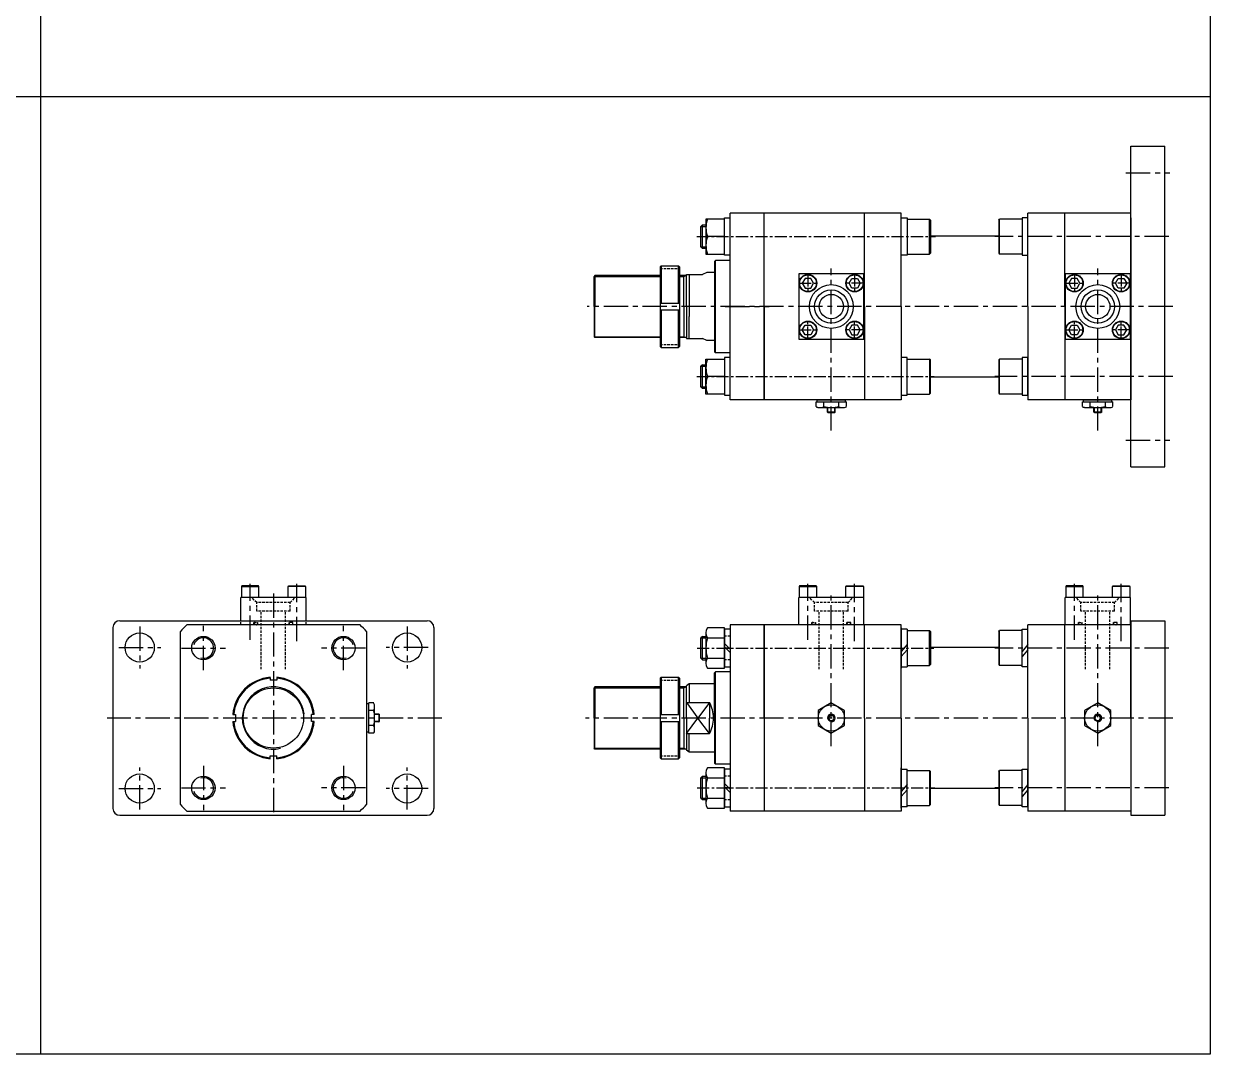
# Model space of a CAD drawing. Extents: x -819 to 9283, y 0 to 5329.
# Drawn here: x 4365 to 5585, y 3208 to 4268 of the extents above; entities that cross this region are included whole.
import ezdxf

# ---------------------------------------------------------------- set-up
doc = ezdxf.new("R2010")
doc.units = 0
doc.header["$LTSCALE"] = 10
doc.header["$MEASUREMENT"] = 0
for name, pattern in [('CENTER', [2, 1.25, -0.25, 0.25, -0.25]), ('CENTERX2', [4, 2.5, -0.5, 0.5, -0.5]), ('HIDDEN', [0.375, 0.25, -0.125])]:
    doc.linetypes.add(name, pattern=pattern)
doc.layers.get('0').update_dxf_attribs({"linetype": 'CONTINUOUS'})
doc.layers.get('DEFPOINTS').update_dxf_attribs({"linetype": 'CONTINUOUS'})
for name, color, linetype in [('CEN', 1, 'CENTERX2'), ('CENTER', 1, 'CENTER'), ('DIM', 2, 'CONTINUOUS'), ('HIDDEN', 2, 'HIDDEN'), ('ML', 7, 'CONTINUOUS')]:
    doc.layers.add(name, color=color, linetype=linetype)

msp = doc.modelspace()

# ---------------------------------------------------------------- linework, layer by layer
for p, q in [((4382.3, 5328.6), (4382.3, 3208.2)), ((5585.1, 5328.6), (5585.1, 3208.2)), ((5585.1, 4193.4), (0, 4193.4)), ((5075.4, 4024), (5075.4, 3931)), ((4654.8, 3689.5), (4636.8, 3689.5)), ((4637.2, 3690.2), (4654.4, 3690.2)), ((4654.4, 3690.2), (4654.8, 3689.5)), ((4654.8, 3689.5), (4654.8, 3678.2)), ((5585.1, 3208.2), (0, 3208.2))]:
    msp.add_line(p, q)
at = {"color": 7, "linetype": 'Continuous'}
for p, q in [((5180.8, 3879.5), (5180.8, 3881.5)), ((5180.8, 3881.5), (5210, 3881.5)), ((5210, 3879.5), (5210, 3881.5)), ((5454.8, 3879.5), (5454.8, 3881.5)), ((5454.8, 3881.5), (5484, 3881.5)), ((5484, 3879.5), (5484, 3881.5)), ((5179.8, 3874.5), (5179.8, 3879.5)), ((5179.8, 3879.5), (5186.1, 3879.5)), ((5183, 3873.5), (5207.8, 3873.5)), ((5186.1, 3879.5), (5211, 3879.5)), ((5187.6, 3874.5), (5187.6, 3879.5)), ((5191.4, 3873.8), (5191.4, 3873.8)), ((5191.4, 3869), (5191.4, 3873.5)), ((5191.4, 3869), (5191.9, 3868.5)), ((5199.4, 3869), (5191.4, 3869)), ((5191.9, 3868.5), (5198.9, 3868.5)), ((5199.4, 3869), (5198.9, 3868.5)), ((5199.4, 3869), (5199.4, 3873.5)), ((5203.2, 3874.5), (5203.2, 3879.5)), ((5211, 3874.5), (5211, 3879.5)), ((5453.8, 3874.5), (5453.8, 3879.5)), ((5453.8, 3879.5), (5460.1, 3879.5)), ((5457, 3873.5), (5481.8, 3873.5)), ((5460.1, 3879.5), (5485, 3879.5)), ((5461.6, 3874.5), (5461.6, 3879.5)), ((5465.4, 3873.8), (5465.4, 3873.8)), ((5465.4, 3869), (5465.4, 3873.5)), ((5465.4, 3869), (5465.9, 3868.5)), ((5473.4, 3869), (5465.4, 3869)), ((5465.9, 3868.5), (5472.9, 3868.5)), ((5473.4, 3869), (5472.9, 3868.5)), ((5473.4, 3869), (5473.4, 3873.5)), ((5477.2, 3874.5), (5477.2, 3879.5)), ((5485, 3874.5), (5485, 3879.5)), ((4717.8, 3539.6), (4717.8, 3568.8)), ((4719.8, 3568.8), (4717.8, 3568.8)), ((4724.9, 3569.8), (4719.8, 3569.8)), ((4719.8, 3544.9), (4719.8, 3569.8)), ((4725.8, 3541.8), (4725.8, 3566.6)), ((4724.9, 3562), (4719.8, 3562)), ((4730.3, 3558.2), (4725.8, 3558.2)), ((4730.3, 3558.2), (4730.8, 3557.7)), ((4730.3, 3558.2), (4730.3, 3550.2)), ((4730.3, 3550.2), (4730.8, 3550.7)), ((4730.8, 3550.7), (4730.8, 3557.7)), ((4719.8, 3539.6), (4717.8, 3539.6)), ((4724.9, 3546.4), (4719.8, 3546.4)), ((4719.8, 3538.6), (4719.8, 3544.9)), ((4724.9, 3538.6), (4719.8, 3538.6)), ((4725.6, 3550.2), (4725.6, 3550.2)), ((4730.3, 3550.2), (4725.8, 3550.2))]:
    msp.add_line(p, q, dxfattribs=at)
for points in [[(5181.9, 3546.4), (5195.4, 3538.6), (5208.9, 3546.4), (5208.9, 3562), (5195.4, 3569.8), (5181.9, 3562)], [(5455.9, 3546.4), (5469.4, 3538.6), (5482.9, 3546.4), (5482.9, 3562), (5469.4, 3569.8), (5455.9, 3562)], [(5193.9, 3556.7), (5192.5, 3554.2), (5193.9, 3551.7), (5196.8, 3551.7), (5198.3, 3554.2), (5196.8, 3556.7)], [(5467.9, 3556.7), (5466.5, 3554.2), (5467.9, 3551.7), (5470.8, 3551.7), (5472.3, 3554.2), (5470.8, 3556.7)]]:
    msp.add_lwpolyline(points, close=True, dxfattribs=at)
for centre, radius in [((5195.4, 3554.2), 13.5), ((5469.4, 3554.2), 13.5), ((5195.4, 3554.2), 3.5), ((5469.4, 3554.2), 3.5)]:
    msp.add_circle(centre, radius, dxfattribs=at)
for centre, radius, start, end in [((5183, 3879.2), 5.62, 235.6158, 270), ((5183.7, 3881.7), 8.22, 241.7006, 298.2994), ((5195.4, 3904.9), 31.3, 255.6172, 270.0141), ((5195.4, 3904.9), 31.3, 269.9859, 284.3828), ((5207.1, 3881.7), 8.22, 241.7006, 298.2994), ((5457, 3879.2), 5.62, 235.6158, 270), ((5457.7, 3881.7), 8.22, 241.7006, 298.2994), ((5469.4, 3904.9), 31.3, 255.6172, 270.0141), ((5469.4, 3904.9), 31.3, 269.9859, 284.3828), ((5481.1, 3881.7), 8.22, 241.7006, 298.2994), ((4717.6, 3565.9), 8.22, 331.7006, 28.2994), ((4694.5, 3554.2), 31.3, 359.9859, 14.3828), ((4694.5, 3554.2), 31.3, 345.6172, 0.0141), ((4717.6, 3542.5), 8.22, 331.7006, 28.2994), ((4720.2, 3541.8), 5.62, 325.6158, 0)]:
    msp.add_arc(centre, radius, start, end, dxfattribs=at)
at = {"layer": 'CEN'}
for p, q in [((5498.4, 4115), (5543.4, 4115)), ((5542.4, 4049.5), (5363.5, 4049.5)), ((5195.4, 3849.8), (5195.4, 4016.6)), ((5469.4, 3849.8), (5469.4, 4016.6)), ((5546.4, 3977.5), (4944.5, 3977.5)), ((5086.4, 3977.5), (5131.4, 3977.5)), ((5546.4, 3905.5), (5363.5, 3905.5)), ((5498.4, 3840), (5543.4, 3840)), ((4597.8, 3634.6), (4597.8, 3692.2)), ((4645.8, 3633.2), (4645.8, 3692.2)), ((5171.4, 3634.6), (5171.4, 3692.2)), ((5219.4, 3633.2), (5219.4, 3692.2)), ((5445.4, 3634.6), (5445.4, 3692.2)), ((5493.4, 3633.2), (5493.4, 3692.2)), ((4621.8, 3682.3), (4621.8, 3453.7)), ((5195.4, 3525.2), (5195.4, 3680.1)), ((5469.4, 3525.2), (5469.4, 3681.5)), ((4484.3, 3648.4), (4484.3, 3605)), ((4549.8, 3603.5), (4549.8, 3648.9)), ((4693.8, 3603.5), (4693.8, 3648.9)), ((4759.3, 3648.4), (4759.3, 3605)), ((4462.7, 3626.7), (4506, 3626.7)), ((4527.1, 3626.2), (4572.6, 3626.2)), ((4716.6, 3626.2), (4671.1, 3626.2)), ((4781, 3626.7), (4737.7, 3626.7)), ((5542.4, 3626.2), (5363.5, 3626.2)), ((4795.1, 3554.2), (4450.7, 3554.2)), ((5546.4, 3554.2), (4942.7, 3554.2)), ((4484.3, 3460), (4484.3, 3503.4)), ((4549.8, 3504.9), (4549.8, 3459.5)), ((4693.8, 3504.9), (4693.8, 3459.5)), ((4759.3, 3460), (4759.3, 3503.4)), ((4462.7, 3481.7), (4506, 3481.7)), ((4527.1, 3482.2), (4572.6, 3482.2)), ((4716.6, 3482.2), (4671.1, 3482.2)), ((4781, 3481.7), (4737.7, 3481.7)), ((5542.4, 3482.2), (5363.5, 3482.2))]:
    msp.add_line(p, q, dxfattribs=at)
at = {"layer": 'CENTER'}
for p, q in [((5057.3, 4049.5), (5302.4, 4049.5)), ((5171.4, 4010.6), (5171.4, 3992.4)), ((5219.4, 4010.6), (5219.4, 3992.4)), ((5445.4, 4010.6), (5445.4, 3992.4)), ((5493.4, 4010.6), (5493.4, 3992.4)), ((5162.3, 4001.5), (5180.5, 4001.5)), ((5228.5, 4001.5), (5210.3, 4001.5)), ((5436.3, 4001.5), (5454.5, 4001.5)), ((5502.5, 4001.5), (5484.3, 4001.5)), ((5162.3, 3953.5), (5180.5, 3953.5)), ((5171.4, 3944.4), (5171.4, 3962.6)), ((5228.5, 3953.5), (5210.3, 3953.5)), ((5219.4, 3944.4), (5219.4, 3962.6)), ((5436.3, 3953.5), (5454.5, 3953.5)), ((5445.4, 3944.4), (5445.4, 3962.6)), ((5502.5, 3953.5), (5484.3, 3953.5)), ((5493.4, 3944.4), (5493.4, 3962.6)), ((5057.3, 3905.5), (5301.1, 3905.5)), ((5057.4, 3626.2), (5300.7, 3626.2)), ((5091.5, 3626.2), (5085.4, 3626.2)), ((5057.4, 3482.2), (5301.7, 3482.2)), ((5091.5, 3482.2), (5085.4, 3482.2))]:
    msp.add_line(p, q, dxfattribs=at)
at = {"layer": 'DEFPOINTS', "color": 0, "linetype": 'ByBlock'}
msp.add_point((5046.4, 3521.2), dxfattribs=at)
at = {"layer": 'DIM'}
for p, q in [((5061.4, 3636.7), (5066.5, 3636.7)), ((5061.4, 3615.7), (5066.5, 3615.7)), ((4951.4, 3585.2), (5019.3, 3585.2)), ((5039.3, 3585.2), (5043.9, 3585.2)), ((5043.9, 3585.2), (5045.7, 3586.2)), ((5046.4, 3570.2), (5058.2, 3554.2)), ((5070.1, 3570.2), (5058.2, 3554.2)), ((5046.4, 3538.2), (5058.2, 3554.2)), ((5070.1, 3538.2), (5058.2, 3554.2)), ((4951.4, 3523.2), (5019.3, 3523.2)), ((5039.3, 3523.2), (5043.9, 3523.2)), ((5043.9, 3523.2), (5045.7, 3522.2)), ((5061.4, 3492.7), (5066.5, 3492.7)), ((5061.4, 3471.7), (5066.5, 3471.7))]:
    msp.add_line(p, q, dxfattribs=at)
for centre, radius, start, end in [((4549.8, 3626.2), 10.5, 255.2203, 161.8888), ((4693.8, 3626.2), 10.5, 18.1112, 284.7797), ((4621.8, 3554.2), 32, 7.6796, 283.2289), ((4549.8, 3482.2), 10.5, 198.1112, 104.7797), ((4693.8, 3482.2), 10.5, 75.2203, 341.8888)]:
    msp.add_arc(centre, radius, start, end, dxfattribs=at)
at = {"layer": 'HIDDEN'}
for p, q in [((5091.4, 3638.4), (5085.5, 3638.4)), ((5091.4, 3613.9), (5085.5, 3613.9)), ((5091.4, 3494.4), (5085.5, 3494.4)), ((5091.4, 3469.9), (5085.5, 3469.9))]:
    msp.add_line(p, q, dxfattribs=at)
at = {"layer": 'ML'}
for p, q in [((5503.4, 4142.5), (5538.4, 4142.5)), ((5503.4, 3812.5), (5503.4, 4142.5)), ((5538.4, 3812.5), (5538.4, 4142.5)), ((5066.5, 4067.5), (5066.5, 4031.5)), ((5085.5, 4067.5), (5066.5, 4067.5)), ((5085.5, 4030.2), (5085.5, 4068.9)), ((5085.5, 4068.9), (5091.4, 4068.9)), ((5085.5, 4031.5), (5085.5, 4067.5)), ((5267.4, 4073.5), (5091.4, 4073.5)), ((5091.4, 3881.5), (5091.4, 4073.5)), ((5126.4, 3977.5), (5126.4, 4073.5)), ((5126.4, 3881.5), (5126.4, 4073.5)), ((5229.4, 3977.5), (5229.4, 4073.5)), ((5267.4, 3977.5), (5267.4, 4073.5)), ((5267.4, 4030.2), (5267.4, 4068.9)), ((5267.4, 4068.9), (5273.3, 4068.9)), ((5267.4, 4031.5), (5267.4, 4067.5)), ((5273.3, 4068.9), (5273.3, 4030.2)), ((5273.3, 4067.5), (5296.3, 4067.5)), ((5296.3, 4031.5), (5296.3, 4067.5)), ((5297.3, 4066.5), (5296.3, 4067.5)), ((5297.3, 4066.5), (5297.3, 4032.5)), ((5367.5, 4066.5), (5368.5, 4067.5)), ((5367.5, 4066.5), (5367.5, 4032.5)), ((5391.5, 4067.5), (5368.5, 4067.5)), ((5368.5, 4031.5), (5368.5, 4067.5)), ((5391.5, 4068.9), (5391.5, 4030.2)), ((5397.4, 4068.9), (5391.5, 4068.9)), ((5503.4, 4073.5), (5397.4, 4073.5)), ((5397.4, 3977.5), (5397.4, 4073.5)), ((5397.4, 4030.2), (5397.4, 4068.9)), ((5435.4, 3977.5), (5435.4, 4073.5)), ((5503.4, 3977.5), (5503.4, 4073.5)), ((5503.4, 4068.9), (5503.4, 3886.2)), ((5503.4, 4067.5), (5503.4, 4031.5)), ((5062.8, 4061.5), (5061.3, 4060)), ((5061.3, 4039), (5061.3, 4060)), ((5062.8, 4037.5), (5062.8, 4061.5)), ((5062.8, 4061.5), (5066.4, 4061.5)), ((5061.3, 4039), (5062.8, 4037.5)), ((5085.5, 4049.5), (5068.1, 4049.5)), ((5367.5, 4050), (5297.3, 4050)), ((5062.8, 4037.5), (5066.4, 4037.5)), ((5066.5, 4031.5), (5085.5, 4031.5)), ((5091.4, 4030.2), (5085.5, 4030.2)), ((5273.3, 4030.2), (5267.4, 4030.2)), ((5273.3, 4031.5), (5296.3, 4031.5)), ((5297.3, 4032.5), (5296.3, 4031.5)), ((5367.5, 4032.5), (5368.5, 4031.5)), ((5391.5, 4031.5), (5368.5, 4031.5)), ((5391.5, 4030.2), (5397.4, 4030.2)), ((5020.3, 4019.5), (5019.3, 4018.5)), ((5019.3, 4018.5), (5019.3, 3936.5)), ((5020.3, 4019.5), (5020.3, 3981)), ((5020.3, 4019.5), (5038.3, 4019.5)), ((5038.3, 3981), (5038.3, 4019.5)), ((5038.3, 4019.5), (5039.3, 4018.5)), ((5039.3, 4018.5), (5039.3, 3936.5)), ((5076.4, 4025), (5075.4, 4024)), ((5091.4, 4025), (5076.4, 4025)), ((5076.4, 3930), (5076.4, 4025)), ((4952.4, 4009.5), (4951.4, 4008.5)), ((4951.4, 3977.5), (4951.4, 4008.5)), ((5019.3, 4009.5), (4952.4, 4009.5)), ((4952.4, 4009.5), (4952.4, 3977.5)), ((5046.4, 4009.5), (5039.3, 4009.5)), ((5043.9, 3977.5), (5043.9, 4009.5)), ((5046.4, 3977.5), (5046.4, 4010.5)), ((5046.4, 4010.5), (5063.1, 4010.5)), ((5049.4, 4010.5), (5049.4, 3967.3)), ((5067.3, 4012.5), (5063.1, 4010.5)), ((5075.4, 4012.5), (5067.3, 4012.5)), ((5228.9, 4011), (5161.9, 4011)), ((5161.9, 4011), (5161.9, 3944)), ((5228.9, 3944), (5228.9, 4011)), ((5502.9, 4011), (5435.9, 4011)), ((5435.9, 4011), (5435.9, 3944)), ((5502.9, 3944), (5502.9, 4011)), ((4951.4, 3977.5), (4951.4, 3946.5)), ((4952.4, 3945.5), (4952.4, 3977.5)), ((5019.3, 3981), (5039.3, 3981)), ((5043.9, 3977.5), (5043.9, 3945.5)), ((5046.4, 3977.5), (5046.4, 3944.5)), ((5126.4, 3977.5), (5126.4, 3881.5)), ((5229.4, 3977.5), (5229.4, 3881.5)), ((5267.4, 3977.5), (5267.4, 3881.5)), ((5397.4, 3977.5), (5397.4, 3881.5)), ((5435.4, 3977.5), (5435.4, 3881.5)), ((5503.4, 3977.5), (5503.4, 3881.5)), ((5019.3, 3974), (5039.3, 3974)), ((5020.3, 3974), (5020.3, 3935.5)), ((5038.3, 3935.5), (5038.3, 3974)), ((5049.4, 3944.5), (5049.4, 3967.3)), ((4952.4, 3945.5), (4951.4, 3946.5)), ((5019.3, 3945.5), (4952.4, 3945.5)), ((5046.4, 3945.5), (5039.3, 3945.5)), ((5046.4, 3944.5), (5063.1, 3944.5)), ((5067.3, 3942.5), (5063.1, 3944.5)), ((5075.4, 3942.5), (5067.3, 3942.5)), ((5161.9, 3944), (5228.9, 3944)), ((5435.9, 3944), (5502.9, 3944)), ((5020.3, 3935.5), (5019.3, 3936.5)), ((5020.3, 3935.5), (5038.3, 3935.5)), ((5038.3, 3935.5), (5039.3, 3936.5)), ((5075.4, 3931), (5076.4, 3930)), ((5076.4, 3930), (5075.4, 3931)), ((5091.4, 3930), (5076.4, 3930)), ((5062.8, 3917.5), (5061.3, 3916)), ((5062.8, 3893.5), (5062.8, 3917.5)), ((5062.8, 3917.5), (5066.4, 3917.5)), ((5066.5, 3887.5), (5066.5, 3923.5)), ((5066.5, 3923.5), (5085.5, 3923.5)), ((5085.5, 3924.9), (5085.5, 3886.2)), ((5091.4, 3924.9), (5085.5, 3924.9)), ((5085.5, 3923.5), (5085.5, 3887.5)), ((5267.4, 3924.9), (5267.4, 3886.2)), ((5273.3, 3924.9), (5267.4, 3924.9)), ((5267.4, 3923.5), (5267.4, 3887.5)), ((5273.3, 3886.2), (5273.3, 3924.9)), ((5273.3, 3923.5), (5290.4, 3923.5)), ((5273.3, 3923.5), (5296.3, 3923.5)), ((5296.3, 3923.5), (5296.3, 3887.5)), ((5297.3, 3922.5), (5296.3, 3923.5)), ((5297.3, 3888.5), (5297.3, 3922.5)), ((5367.5, 3922.5), (5368.5, 3923.5)), ((5367.5, 3922.5), (5367.5, 3888.5)), ((5391.5, 3923.5), (5368.5, 3923.5)), ((5368.5, 3887.5), (5368.5, 3923.5)), ((5391.5, 3924.9), (5391.5, 3886.2)), ((5397.4, 3924.9), (5391.5, 3924.9)), ((5397.4, 3886.2), (5397.4, 3924.9)), ((5061.3, 3895), (5061.3, 3916)), ((5085.5, 3905.5), (5068.1, 3905.5)), ((5367.5, 3905), (5297.3, 3905)), ((5061.3, 3895), (5062.8, 3893.5)), ((5062.8, 3893.5), (5066.4, 3893.5)), ((5085.5, 3887.5), (5066.5, 3887.5)), ((5085.5, 3886.2), (5091.4, 3886.2)), ((5267.4, 3881.5), (5091.4, 3881.5)), ((5267.4, 3886.2), (5273.3, 3886.2)), ((5273.3, 3887.5), (5290.4, 3887.5)), ((5273.3, 3887.5), (5296.3, 3887.5)), ((5297.3, 3888.5), (5296.3, 3887.5)), ((5367.5, 3888.5), (5368.5, 3887.5)), ((5391.5, 3887.5), (5368.5, 3887.5)), ((5391.5, 3886.2), (5397.4, 3886.2)), ((5503.4, 3881.5), (5397.4, 3881.5)), ((5503.4, 3812.5), (5538.4, 3812.5)), ((4589.2, 3690.2), (4588.8, 3689.5)), ((4588.8, 3689.5), (4606.8, 3689.5)), ((4588.8, 3689.5), (4588.8, 3678.2)), ((4606.4, 3690.2), (4589.2, 3690.2)), ((4606.8, 3689.5), (4606.4, 3690.2)), ((4606.8, 3678.2), (4606.8, 3689.5)), ((4636.8, 3689.5), (4637.2, 3690.2)), ((4636.8, 3678.2), (4636.8, 3689.5)), ((5162.8, 3690.2), (5162.4, 3689.5)), ((5162.4, 3689.5), (5180.4, 3689.5)), ((5162.4, 3689.5), (5162.4, 3678.2)), ((5180, 3690.2), (5162.8, 3690.2)), ((5180.4, 3689.5), (5180, 3690.2)), ((5180.4, 3678.2), (5180.4, 3689.5)), ((5210.4, 3689.5), (5210.8, 3690.2)), ((5210.4, 3678.2), (5210.4, 3689.5)), ((5228.4, 3689.5), (5210.4, 3689.5)), ((5210.8, 3690.2), (5228, 3690.2)), ((5228, 3690.2), (5228.4, 3689.5)), ((5228.4, 3689.5), (5228.4, 3678.2)), ((5436.8, 3690.2), (5436.4, 3689.5)), ((5436.4, 3689.5), (5454.4, 3689.5)), ((5436.4, 3689.5), (5436.4, 3678.2)), ((5454, 3690.2), (5436.8, 3690.2)), ((5454.4, 3689.5), (5454, 3690.2)), ((5454.4, 3678.2), (5454.4, 3689.5)), ((5484.4, 3689.5), (5484.8, 3690.2)), ((5502.4, 3689.5), (5484.4, 3689.5)), ((5484.4, 3678.2), (5484.4, 3689.5)), ((5484.8, 3690.2), (5502, 3690.2)), ((5502, 3690.2), (5502.4, 3689.5)), ((5502.4, 3689.5), (5502.4, 3678.2)), ((4588.3, 3654.2), (4588.3, 3678.2)), ((4655.3, 3678.2), (4588.3, 3678.2)), ((4654.8, 3678.2), (4636.8, 3678.2)), ((4655.3, 3654.2), (4655.3, 3678.2)), ((5228.9, 3678.2), (5161.9, 3678.2)), ((5161.9, 3650.2), (5161.9, 3678.2)), ((5228.4, 3678.2), (5210.4, 3678.2)), ((5228.9, 3650.2), (5228.9, 3678.2)), ((5435.9, 3650.2), (5435.9, 3678.2)), ((5502.9, 3678.2), (5435.9, 3678.2)), ((5502.4, 3678.2), (5484.4, 3678.2)), ((5502.9, 3650.2), (5502.9, 3678.2)), ((4463.8, 3654.2), (4779.8, 3654.2)), ((4710.6, 3650.2), (4533, 3650.2)), ((5267.4, 3650.2), (5091.4, 3650.2)), ((5091.4, 3650.2), (5091.4, 3458.2)), ((5126.4, 3554.2), (5126.4, 3650.2)), ((5126.4, 3650.2), (5126.4, 3458.2)), ((5229.4, 3554.2), (5229.4, 3650.2)), ((5267.4, 3554.2), (5267.4, 3650.2)), ((5503.4, 3650.2), (5397.4, 3650.2)), ((5397.4, 3554.2), (5397.4, 3650.2)), ((5435.4, 3554.2), (5435.4, 3650.2)), ((5503.4, 3654.2), (5538.4, 3654.2)), ((5503.4, 3654.2), (5503.4, 3454.2)), ((5503.4, 3554.2), (5503.4, 3650.2)), ((5538.4, 3654.2), (5538.4, 3454.2)), ((4456.8, 3647.2), (4456.8, 3461.2)), ((4525.8, 3643), (4525.8, 3465.4)), ((4717.8, 3465.4), (4717.8, 3643)), ((4786.8, 3647.2), (4786.8, 3461.2)), ((5062.9, 3638.2), (5061.4, 3636.7)), ((5061.4, 3615.7), (5061.4, 3636.7)), ((5062.9, 3638.2), (5066.5, 3638.2)), ((5062.9, 3614.2), (5062.9, 3638.2)), ((5066.5, 3641.8), (5066.5, 3610.6)), ((5085.5, 3647), (5068.1, 3647)), ((5068.1, 3636.6), (5085.5, 3636.6)), ((5085.5, 3605.4), (5085.5, 3647)), ((5091.4, 3645.5), (5085.5, 3645.5)), ((5085.5, 3645.5), (5085.5, 3606.8)), ((5267.4, 3647), (5267.4, 3605.4)), ((5273.3, 3645.5), (5267.4, 3645.5)), ((5273.3, 3645.5), (5273.3, 3606.8)), ((5273.3, 3644.2), (5296.3, 3644.2)), ((5296.3, 3608.2), (5296.3, 3644.2)), ((5297.3, 3643.2), (5296.3, 3644.2)), ((5297.3, 3643.2), (5297.3, 3609.2)), ((5367.5, 3643.2), (5368.5, 3644.2)), ((5367.5, 3643.2), (5367.5, 3609.2)), ((5391.5, 3644.2), (5368.5, 3644.2)), ((5368.5, 3608.2), (5368.5, 3644.2)), ((5391.5, 3606.8), (5391.5, 3645.5)), ((5391.5, 3645.5), (5397.4, 3645.5)), ((5397.4, 3606.8), (5397.4, 3645.5)), ((5503.4, 3606.8), (5503.4, 3645.5)), ((5503.4, 3644.2), (5503.4, 3608.2)), ((5091.4, 3624.9), (5085.5, 3630.8)), ((5091.4, 3621.6), (5085.5, 3627.5)), ((5273.3, 3629.7), (5267.4, 3622.7)), ((5273.3, 3624.3), (5267.4, 3617.3)), ((5367.5, 3626.7), (5297.3, 3626.7)), ((5397.4, 3629.7), (5391.5, 3622.7)), ((5397.4, 3624.3), (5391.5, 3617.3)), ((5061.4, 3615.7), (5062.9, 3614.2)), ((5062.9, 3614.2), (5066.5, 3614.2)), ((5068.1, 3615.8), (5085.5, 3615.8)), ((5068.1, 3605.4), (5085.5, 3605.4)), ((5075.4, 3600.7), (5076.4, 3601.7)), ((5075.4, 3554.2), (5075.4, 3600.7)), ((5076.4, 3506.7), (5076.4, 3601.7)), ((5091.4, 3601.7), (5076.4, 3601.7)), ((5085.5, 3606.8), (5091.4, 3606.8)), ((5267.4, 3606.8), (5273.3, 3606.8)), ((5273.3, 3608.2), (5296.3, 3608.2)), ((5297.3, 3609.2), (5296.3, 3608.2)), ((5367.5, 3609.2), (5368.5, 3608.2)), ((5391.5, 3608.2), (5368.5, 3608.2)), ((5397.4, 3606.8), (5391.5, 3606.8)), ((4618.3, 3596), (4618.3, 3593.2)), ((4625.3, 3593.2), (4618.3, 3593.2)), ((4625.3, 3596), (4625.3, 3593.2)), ((5020.3, 3596.2), (5019.3, 3595.2)), ((5019.3, 3595.2), (5019.3, 3513.2)), ((5020.3, 3596.2), (5038.3, 3596.2)), ((5020.3, 3596.2), (5020.3, 3557.7)), ((5038.3, 3596.2), (5039.3, 3595.2)), ((5038.3, 3557.7), (5038.3, 3596.2)), ((5039.3, 3595.2), (5039.3, 3513.2)), ((5049.4, 3589.2), (5046.4, 3587.2)), ((5046.4, 3554.2), (5046.4, 3587.2)), ((5075.4, 3589.2), (5049.4, 3589.2)), ((5049.4, 3589.2), (5049.4, 3570.2)), ((4952.4, 3586.2), (4951.4, 3585.2)), ((4951.4, 3554.2), (4951.4, 3585.2)), ((4952.4, 3586.2), (4952.4, 3554.2)), ((5019.3, 3586.2), (4952.4, 3586.2)), ((5046.4, 3586.2), (5039.3, 3586.2)), ((5043.9, 3554.2), (5043.9, 3586.2)), ((5046.4, 3570.2), (5070.1, 3570.2)), ((5070.1, 3570.2), (5070.1, 3554.2)), ((4580, 3557.7), (4582.8, 3557.7)), ((4580, 3550.7), (4582.8, 3550.7)), ((4582.8, 3557.7), (4582.8, 3550.7)), ((4660.8, 3550.7), (4660.8, 3557.7)), ((4663.7, 3557.7), (4660.8, 3557.7)), ((4663.7, 3550.7), (4660.8, 3550.7)), ((4951.4, 3554.2), (4951.4, 3523.2)), ((4952.4, 3522.2), (4952.4, 3554.2)), ((5019.3, 3557.7), (5039.3, 3557.7)), ((5019.3, 3550.7), (5039.3, 3550.7)), ((5020.3, 3550.7), (5020.3, 3512.2)), ((5038.3, 3512.2), (5038.3, 3550.7)), ((5043.9, 3554.2), (5043.9, 3522.2)), ((5046.4, 3554.2), (5046.4, 3521.2)), ((5070.1, 3538.2), (5070.1, 3554.2)), ((5075.4, 3554.2), (5075.4, 3507.7)), ((5126.4, 3554.2), (5126.4, 3458.2)), ((5229.4, 3554.2), (5229.4, 3458.2)), ((5267.4, 3554.2), (5267.4, 3458.2)), ((5267.4, 3554.2), (5267.4, 3458.2)), ((5397.4, 3554.2), (5397.4, 3458.2)), ((5435.4, 3554.2), (5435.4, 3458.2)), ((5503.4, 3554.2), (5503.4, 3458.2)), ((5046.4, 3538.2), (5070.1, 3538.2)), ((5049.4, 3519.2), (5049.4, 3538.2)), ((4618.3, 3515.2), (4625.3, 3515.2)), ((4618.3, 3512.3), (4618.3, 3515.2)), ((4625.3, 3512.3), (4625.3, 3515.2)), ((4952.4, 3522.2), (4951.4, 3523.2)), ((5019.3, 3522.2), (4952.4, 3522.2)), ((5046.4, 3522.2), (5039.3, 3522.2)), ((5049.4, 3519.2), (5046.4, 3521.2)), ((5075.4, 3519.2), (5049.4, 3519.2)), ((5020.3, 3512.2), (5019.3, 3513.2)), ((5020.3, 3512.2), (5038.3, 3512.2)), ((5038.3, 3512.2), (5039.3, 3513.2)), ((5085.5, 3503), (5068.1, 3503)), ((5075.4, 3507.7), (5076.4, 3506.7)), ((5091.4, 3506.7), (5076.4, 3506.7)), ((5085.5, 3461.4), (5085.5, 3503)), ((5085.5, 3501.5), (5085.5, 3462.8)), ((5091.4, 3501.5), (5085.5, 3501.5)), ((5267.4, 3461.4), (5267.4, 3503)), ((5267.4, 3501.5), (5273.3, 3501.5)), ((5273.3, 3462.8), (5273.3, 3501.5)), ((5391.5, 3462.8), (5391.5, 3501.5)), ((5391.5, 3501.5), (5397.4, 3501.5)), ((5397.4, 3462.8), (5397.4, 3501.5)), ((5062.9, 3494.2), (5061.4, 3492.7)), ((5061.4, 3471.7), (5061.4, 3492.7)), ((5062.9, 3470.2), (5062.9, 3494.2)), ((5062.9, 3494.2), (5066.5, 3494.2)), ((5066.5, 3497.8), (5066.5, 3466.6)), ((5066.5, 3497.8), (5066.5, 3466.6)), ((5068.1, 3492.6), (5085.5, 3492.6)), ((5068.1, 3492.6), (5085.5, 3492.6)), ((5273.3, 3500.2), (5296.3, 3500.2)), ((5296.3, 3500.2), (5296.3, 3464.2)), ((5297.3, 3499.2), (5296.3, 3500.2)), ((5297.3, 3465.2), (5297.3, 3499.2)), ((5367.5, 3499.2), (5368.5, 3500.2)), ((5367.5, 3499.2), (5367.5, 3465.2)), ((5368.5, 3464.2), (5368.5, 3500.2)), ((5391.5, 3500.2), (5368.5, 3500.2)), ((5091.4, 3480.9), (5085.5, 3486.8)), ((5091.4, 3477.6), (5085.5, 3483.5)), ((5273.3, 3485.7), (5267.4, 3478.7)), ((5273.3, 3480.3), (5267.4, 3473.3)), ((5367.5, 3481.7), (5297.3, 3481.7)), ((5397.4, 3485.7), (5391.5, 3478.7)), ((5397.4, 3480.3), (5391.5, 3473.3)), ((5061.4, 3471.7), (5062.9, 3470.2)), ((5062.9, 3470.2), (5066.5, 3470.2)), ((5068.1, 3471.8), (5085.5, 3471.8)), ((5068.1, 3471.8), (5085.5, 3471.8)), ((5297.3, 3465.2), (5296.3, 3464.2)), ((5367.5, 3465.2), (5368.5, 3464.2)), ((4463.8, 3454.2), (4779.8, 3454.2)), ((4533, 3458.2), (4710.6, 3458.2)), ((5068.1, 3461.4), (5085.5, 3461.4)), ((5085.5, 3462.8), (5091.4, 3462.8)), ((5267.4, 3458.2), (5091.4, 3458.2)), ((5273.3, 3462.8), (5267.4, 3462.8)), ((5273.3, 3464.2), (5296.3, 3464.2)), ((5391.5, 3464.2), (5368.5, 3464.2)), ((5397.4, 3462.8), (5391.5, 3462.8)), ((5503.4, 3458.2), (5397.4, 3458.2)), ((5503.4, 3454.2), (5538.4, 3454.2))]:
    msp.add_line(p, q, dxfattribs=at)
at = {"layer": 'ML', "color": 2}
for p, q in [((5061.3, 4060), (5066.4, 4060)), ((5061.3, 4039), (5066.4, 4039)), ((4951.4, 4008.5), (5019.3, 4008.5)), ((5039.3, 4008.5), (5043.9, 4008.5)), ((5043.9, 4008.5), (5045.7, 4009.5)), ((4951.4, 3946.5), (5019.3, 3946.5)), ((5039.3, 3946.5), (5043.9, 3946.5)), ((5043.9, 3946.5), (5045.7, 3945.5)), ((5043.9, 3946.5), (5045.7, 3945.5)), ((5061.3, 3916), (5066.4, 3916)), ((5061.3, 3895), (5066.4, 3895)), ((5191.9, 3873.7), (5191.9, 3873.7)), ((5191.9, 3868.5), (5191.9, 3873.5)), ((5198.9, 3868.5), (5198.9, 3873.5)), ((5465.9, 3873.7), (5465.9, 3873.7)), ((5465.9, 3868.5), (5465.9, 3873.5)), ((5472.9, 3868.5), (5472.9, 3873.5)), ((4725.6, 3550.7), (4725.6, 3550.7)), ((4730.8, 3557.7), (4725.8, 3557.7)), ((4730.8, 3550.7), (4725.8, 3550.7))]:
    msp.add_line(p, q, dxfattribs=at)
at = {"layer": 'ML', "color": 2, "linetype": 'HIDDEN'}
for p, q in [((5019.3, 4016.5), (5039.3, 4016.5)), ((5019.3, 3938.5), (5039.3, 3938.5)), ((4604.6, 3672.9), (4599.3, 3678.2)), ((4604.6, 3664.2), (4604.6, 3672.9)), ((4639.1, 3672.9), (4604.6, 3672.9)), ((4639.1, 3672.9), (4644.3, 3678.2)), ((4639.1, 3664.2), (4639.1, 3672.9)), ((5178.1, 3672.9), (5172.9, 3678.2)), ((5212.6, 3672.9), (5178.1, 3672.9)), ((5178.1, 3664.2), (5178.1, 3672.9)), ((5212.6, 3672.9), (5217.9, 3678.2)), ((5212.6, 3664.2), (5212.6, 3672.9)), ((5452.1, 3672.9), (5446.9, 3678.2)), ((5452.1, 3664.2), (5452.1, 3672.9)), ((5486.6, 3672.9), (5452.1, 3672.9)), ((5486.6, 3672.9), (5491.9, 3678.2)), ((5486.6, 3664.2), (5486.6, 3672.9)), ((4639.1, 3664.2), (4604.6, 3664.2)), ((4609.3, 3604.3), (4609.3, 3664.2)), ((4634.3, 3604.3), (4634.3, 3664.2)), ((5212.6, 3664.2), (5178.1, 3664.2)), ((5182.9, 3604.3), (5182.9, 3664.2)), ((5207.9, 3604.3), (5207.9, 3664.2)), ((5486.6, 3664.2), (5452.1, 3664.2)), ((5456.9, 3604.3), (5456.9, 3664.2)), ((5481.9, 3604.3), (5481.9, 3664.2)), ((4588.3, 3650.2), (4588.3, 3654.2)), ((4601.8, 3652.6), (4605.8, 3652.6)), ((4601.8, 3650.2), (4601.8, 3652.6)), ((4605.8, 3650.2), (4605.8, 3652.6)), ((4637.8, 3650.2), (4637.8, 3652.6)), ((4641.8, 3652.6), (4637.8, 3652.6)), ((4641.8, 3650.2), (4641.8, 3652.6)), ((4655.3, 3650.2), (4655.3, 3654.2)), ((5175.4, 3650.2), (5175.4, 3652.6)), ((5175.4, 3652.6), (5179.4, 3652.6)), ((5179.4, 3650.2), (5179.4, 3652.6)), ((5211.4, 3650.2), (5211.4, 3652.6)), ((5215.4, 3652.6), (5211.4, 3652.6)), ((5215.4, 3650.2), (5215.4, 3652.6)), ((5449.4, 3652.6), (5453.4, 3652.6)), ((5449.4, 3650.2), (5449.4, 3652.6)), ((5453.4, 3650.2), (5453.4, 3652.6)), ((5485.4, 3650.2), (5485.4, 3652.6)), ((5489.4, 3652.6), (5485.4, 3652.6)), ((5489.4, 3650.2), (5489.4, 3652.6)), ((5019.3, 3593.2), (5039.3, 3593.2)), ((5019.3, 3515.2), (5039.3, 3515.2))]:
    msp.add_line(p, q, dxfattribs=at)
at = {"layer": 'ML'}
for points in [[(5168.5, 3996.5), (5174.3, 3996.5), (5177.1, 4001.5), (5174.3, 4006.5), (5168.5, 4006.5), (5165.6, 4001.5), (5168.5, 3996.5)], [(5222.3, 3996.5), (5216.5, 3996.5), (5213.6, 4001.5), (5216.5, 4006.5), (5222.3, 4006.5), (5225.1, 4001.5), (5222.3, 3996.5)], [(5442.5, 3996.5), (5448.3, 3996.5), (5451.1, 4001.5), (5448.3, 4006.5), (5442.5, 4006.5), (5439.6, 4001.5), (5442.5, 3996.5)], [(5496.3, 3996.5), (5490.5, 3996.5), (5487.6, 4001.5), (5490.5, 4006.5), (5496.3, 4006.5), (5499.1, 4001.5), (5496.3, 3996.5)], [(5168.5, 3958.5), (5174.3, 3958.5), (5177.1, 3953.5), (5174.3, 3948.5), (5168.5, 3948.5), (5165.6, 3953.5), (5168.5, 3958.5)], [(5222.3, 3958.5), (5216.5, 3958.5), (5213.6, 3953.5), (5216.5, 3948.5), (5222.3, 3948.5), (5225.1, 3953.5), (5222.3, 3958.5)], [(5442.5, 3958.5), (5448.3, 3958.5), (5451.1, 3953.5), (5448.3, 3948.5), (5442.5, 3948.5), (5439.6, 3953.5), (5442.5, 3958.5)], [(5496.3, 3958.5), (5490.5, 3958.5), (5487.6, 3953.5), (5490.5, 3948.5), (5496.3, 3948.5), (5499.1, 3953.5), (5496.3, 3958.5)]]:
    msp.add_lwpolyline(points, dxfattribs=at)
for centre, radius in [((5171.4, 4001.5), 9), ((5171.4, 4001.5), 8.6), ((5219.4, 4001.5), 9), ((5219.4, 4001.5), 8.6), ((5445.4, 4001.5), 9), ((5445.4, 4001.5), 8.6), ((5493.4, 4001.5), 9), ((5493.4, 4001.5), 8.6), ((5195.4, 3977.5), 22.5), ((5195.4, 3977.5), 17.2), ((5195.4, 3977.5), 12.5), ((5469.4, 3977.5), 22.5), ((5469.4, 3977.5), 17.2), ((5469.4, 3977.5), 12.5), ((5171.4, 3953.5), 9), ((5171.4, 3953.5), 8.6), ((5219.4, 3953.5), 9), ((5219.4, 3953.5), 8.6), ((5445.4, 3953.5), 9), ((5445.4, 3953.5), 8.6), ((5493.4, 3953.5), 9), ((5493.4, 3953.5), 8.6), ((4484.3, 3626.7), 15), ((4549.8, 3626.2), 12), ((4693.8, 3626.2), 12), ((4759.3, 3626.7), 15), ((4621.8, 3554.2), 31), ((4484.3, 3481.7), 15), ((4549.8, 3482.2), 12), ((4693.8, 3482.2), 12), ((4759.3, 3481.7), 15)]:
    msp.add_circle(centre, radius, dxfattribs=at)
for centre, radius, start, end in [((5092.5, 4058.5), 26, 159.7438, 200.2562), ((5092.5, 4040.5), 26, 159.7438, 200.2562), ((5092.5, 3914.5), 26, 159.7438, 200.2562), ((5092.5, 3896.5), 26, 159.7438, 200.2562), ((4463.8, 3647.2), 7, 90, 180), ((4621.8, 3554.2), 130.8, 132.765, 137.235), ((4621.8, 3554.2), 130.8, 42.765, 47.235), ((4779.8, 3647.2), 7, 0, 90), ((5075.7, 3641.8), 9.2, 145.6158, 214.3842), ((5100.9, 3626.2), 34.4, 162.412, 197.588), ((5075.7, 3610.6), 9.2, 145.6158, 214.3842), ((4621.8, 3554.2), 42, 94.7802, 175.2198), ((4621.8, 3554.2), 41, 94.8971, 175.1029), ((4621.8, 3554.2), 42, 4.7802, 85.2198), ((4621.8, 3554.2), 41, 4.8971, 85.1029), ((5042.2, 3554.2), 32.1, 0, 29.7744), ((4621.8, 3554.2), 42, 184.7802, 265.2198), ((4621.8, 3554.2), 41, 184.8971, 265.1029), ((4621.8, 3554.2), 41, 274.8971, 355.1029), ((4621.8, 3554.2), 42, 274.7802, 355.2198), ((5042.2, 3554.2), 32.1, 330.2256, 0), ((5075.7, 3497.8), 9.2, 145.6158, 214.3842), ((5075.7, 3497.8), 9.2, 145.6158, 214.3842), ((5100.9, 3482.2), 34.4, 162.412, 197.588), ((5100.9, 3482.2), 34.4, 162.412, 197.588), ((4621.8, 3554.2), 130.8, 222.765, 227.235), ((4621.8, 3554.2), 130.8, 312.765, 317.235), ((5075.7, 3466.6), 9.2, 145.6158, 214.3842), ((5075.7, 3466.6), 9.2, 145.6158, 214.3842), ((4463.8, 3461.2), 7, 180, 270), ((4779.8, 3461.2), 7, 270, 0)]:
    msp.add_arc(centre, radius, start, end, dxfattribs=at)
at = {"layer": 'ML', "color": 2, "linetype": 'HIDDEN'}
for centre, start, end in [((4603.1, 3651.4), 90, 270), ((4604.5, 3651.4), 270, 90), ((4639.2, 3651.4), 90, 270), ((4640.6, 3651.4), 270, 90), ((5176.6, 3651.4), 90, 270), ((5178, 3651.4), 270, 90), ((5212.7, 3651.4), 90, 270), ((5214.1, 3651.4), 270, 90), ((5450.6, 3651.4), 90, 270), ((5452, 3651.4), 270, 90), ((5486.7, 3651.4), 90, 270), ((5488.1, 3651.4), 270, 90)]:
    msp.add_arc(centre, 1.2, start, end, dxfattribs=at)
at = {"layer": 'ML', "color": 2}
for centre in [(5195.4, 3554.2), (5469.4, 3554.2)]:
    msp.add_arc(centre, 4, 270, 180, dxfattribs=at)

doc.saveas('drawing.dxf')
